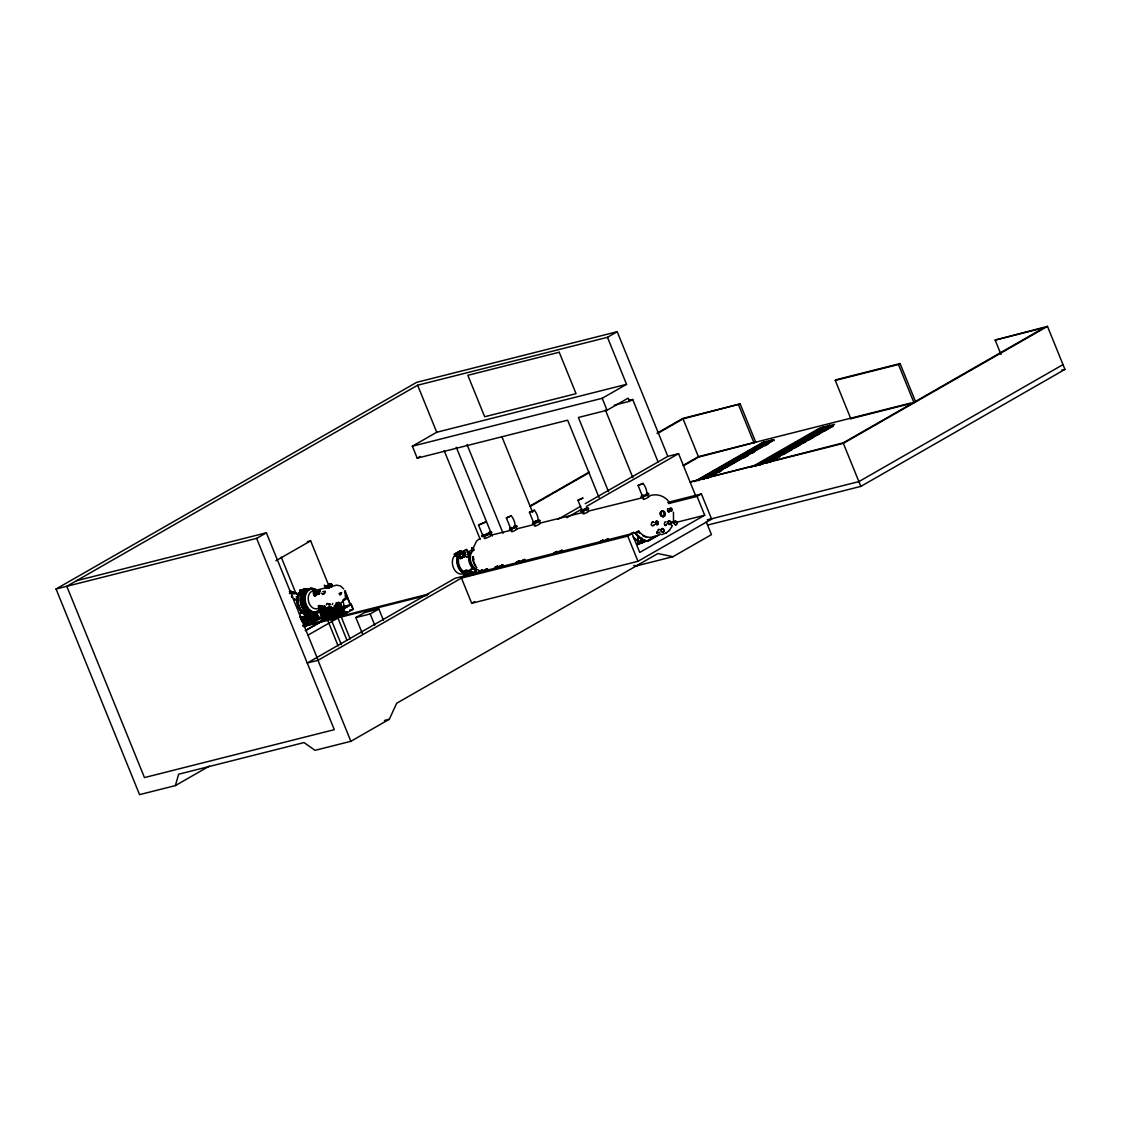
<?xml version="1.0" encoding="UTF-8"?>
<svg xmlns="http://www.w3.org/2000/svg" width="1121" height="1121" viewBox="0 0 1121 1121"><rect width="100%" height="100%" fill="white"/><g stroke="black" fill="none" stroke-linecap="round" stroke-linejoin="round"><path stroke-width="1.5" d="M319.611 593.233L319.177 594.326L319.149 592.911M319.485 591.384L318.981 592.603M319.863 591.159L319.947 590.08M479.087 572.761L479.157 571.374L482.254 569.888L483.74 571.682M479.97 572.537L480.026 571.15L482.254 569.888M484.076 571.528L484.146 570.141L487.257 568.655L488.728 570.449M484.959 571.304L485.029 569.916L487.257 568.655M497.766 566.063L494.655 567.534L494.585 568.922L497.766 566.063L499.237 567.843M502.754 564.816L499.644 566.301L499.588 567.688L502.754 564.816L504.24 566.609M516.333 563.541L516.403 562.153L519.499 560.682L520.985 562.462M517.215 563.331L517.271 561.943L519.499 560.682M521.321 562.308L521.391 560.92L524.502 559.449L525.973 561.229M522.204 562.097L522.274 560.71L524.502 559.449M556.829 551.448L553.718 552.933L553.648 554.32L556.829 551.448L558.3 553.242M561.817 550.215L558.706 551.686L558.65 553.087L561.817 550.215L563.303 551.994M600.954 542.62L601.024 541.233L603.252 539.958L600.141 541.443L601.024 541.233M605.957 541.373L606.013 539.986L608.241 538.725L605.13 540.21L606.013 539.986M660.535 534.03L647.798 541.261L640.96 538.963A24.55 17.6 76.1 0 1 635.635 534.03L635.691 532.643L638.802 531.172L640.287 532.951A20.29 14.545 76.1 0 0 655.21 535.936M647.798 541.261A24.55 17.6 76.1 0 1 636.518 533.82L636.574 532.433L638.802 531.172M464.206 556.562L464.36 555.371M464.598 555.484L464.697 556.577M464.851 554.292L465.019 553.101L464.725 554.545M465.145 554.25L465.243 552.639L464.402 553.774M345.324 597.045L345.296 592.897M660.9 515.926L660.381 512.171M660.227 512.858L660.185 513.964M673.511 521.924L673.455 512.199M308.373 621.791L308.639 619.254M310.671 619.409L310.405 621.945L313.291 620.305L309.746 619.633L313.291 620.305M313.404 619.24L313.67 616.69L312.745 616.928L312.479 619.465L313.404 619.24L310.783 618.33L313.67 616.69M319.051 593.121L319.177 591.972M319.821 592.098L319.947 590.949M664.403 513.712L663.842 516.277M297.219 597.913L295.944 599.567L294.248 598.95M464.262 555.596L464.416 554.433M464.528 555.638L464.556 553.298M476.145 573.574L474.94 570.771M669.363 510.503L669.195 511.498M669.419 510.938L669.055 511.779M671.381 509.859L670.708 509.13L671.311 509.999M664.515 514.217L663.534 511.793M341.19 592.687L341.218 592.547M319.303 592.673C320.774 585.891 317.397 594.691 319.401 593.654M464.528 555.077L464.598 555.862M464.472 554.545L464.893 553.41M659.891 532.097L656.78 533.4L658.405 529.532M641.058 542.018L637.513 544.035L638.199 537.576L639.502 536.931L633.813 532.405L630.703 533.89L633.813 532.405M645.192 540.897L637.807 543.951L638.199 537.576M641.744 537.982L641.338 543.082M645.64 540.897L641.632 543.012L641.73 539.411M664.333 513.46L664.389 513.628M322.526 617.391L323.142 614.406M324.726 611.463L323.493 617.419L322.358 612.809M326.87 614.322L324.53 612.15L325.496 612.164L324.249 618.133L323.296 618.105L325.665 616.76M333.287 611.898L332.671 614.883L333.624 614.911L334.871 608.955M337.015 611.814L334.675 609.642L335.627 609.656L334.394 615.625L333.427 615.597L336.174 614.056L333.427 614.911L335.039 614.518L333.526 615.373L334.268 615.625M656.85 532.531L657.102 531.55M459.974 557.053L460.759 558.51L462.413 557.697M463.127 556.254L462.679 557.319M664.445 522.792L664.473 524.684M339.271 593.71L340.224 592.813M666.701 523.871L666.449 524.782M339.383 593.682L339.775 594.719M471.843 548.645L472.628 548.393M472.249 548.337L472.964 549.598M473.749 549.977L472.768 548.239M332.755 603.448L332.306 604.597M695.959 496.491L678.569 453.641L667.822 456.359L617.209 331.718L416.62 382.345L56.05 589.001L139.55 794.635L175.366 785.597L178.645 774.219L304.015 742.578L315.057 750.341L350.873 741.303L389.309 719.262L396.68 703.259L657.873 553.55L673.006 556.675L711.457 534.633L706.272 521.882M319.163 591.328L319.835 589.744L319.863 590.473M319.415 591.075L319.765 590.207M319.107 594.018L319.345 593.205M464.626 553.802L465.103 552.737M464.865 556.324L464.248 557.067L464.318 556.058M654.356 524.544L654.398 524.572A1.99 1.752 -78.8 0 1 654.104 524.95M472.74 549.164L476.509 541.177L479.774 538.43M469.629 571.192L469.839 570.463M472.642 572.607L471.423 572.397M291.46 596.806L292.049 595.741L292.399 596.975M291.726 596.834L292.315 595.769L292.553 597.213M291.796 597.087L292.455 596.512M664.319 515.212L663.38 516.641M299.517 613.579L301.731 612.346L303.917 612.921M455.322 554.25L454.678 553.984M456.808 553.62L461.362 550.649L458.783 551.532M468.508 555.974L469.321 555.217M468.802 555.806L466.953 556.997L465.93 556.52M330.779 586.521L331.129 585.386L329.7 584.868L329.084 586.815M297.794 597.829L297.822 597.017L296.14 596.876M344.623 599.287L341.611 602.495M672.011 526.464L669.167 530.569M324.193 593.345L324.712 591.65M660.549 512.101L661.642 511.232M297.71 598.6L296.042 600.071L293.604 599.175M460.409 556.254L459.61 557.852L460.661 558.734L463.169 556.941M468.816 551.854L469.293 553.872A1.738 1.247 76.1 0 1 469.433 555.133A11.728 8.408 76.1 0 0 475.234 569.818A3.475 2.494 76.1 0 1 476.677 571.626M340.924 594.536L339.817 594.747M511.807 530.597C509.256 533.974 519.149 528.453 516.487 529.07M534.913 525.034C532.335 528.453 542.396 522.876 539.551 523.395M583.396 512.829C580.902 516.15 590.571 510.742 588.021 511.372M643.594 498.27C640.974 501.69 651.161 496.099 648.176 496.547M484.72 537.141C481.484 541.317 493.969 534.479 490.606 535.376M672.208 525.553L671.115 524.922M455.28 555.413L455.196 556.352L456.667 555.764M672.082 522.12L671.409 522.372A1.681 0.799 -88.1 0 0 671.017 523.535L670.989 524.516M471.479 568.879L471.1 569.79M315.772 595.573L316.416 593.485L314.539 594.186L314.511 595.769M344.525 591.454L350.369 604.695L345.324 591.131L344.651 591.454M344.329 606.097C342.998 607.54 344.806 602.776 342.522 601.655M349.948 604.808L350.747 604.485M475.08 573.406L475.458 573.181M661.614 534.717L666.477 532.769M666.112 533.078L669.489 530.289M663.688 516.277L662.385 516.823M303.511 590.164L305.444 590.263M483.599 534.409L482.184 536.09L491.306 532.433L489.302 532.125M510.041 527.865C506.804 531.312 522.764 523.409 513.908 526.141M511.12 527.599C516.893 529.715 515.646 521.279 511.302 515.828L506.342 517.818L510.531 528.229M510.335 528.58L509.41 529.574L512.549 528.65M510.924 528.425L510.195 529.224L511.064 529.098M533.134 522.26C529.658 525.174 542.97 519.878 538.837 519.962M534.213 521.994C539.986 524.096 538.711 515.66 534.381 510.223L529.434 512.213L533.624 522.624M533.414 522.961L532.503 523.955L537.534 522.386M534.016 522.82L533.288 523.605L535.628 523.031M538.725 521.657L539.509 521.111M581.603 510.139C578.366 513.572 594.312 505.683 585.47 508.416M587.04 508.514L582.093 510.503L577.946 500.288L582.85 498.102L577.946 500.288M587.922 509.004L585.751 510.237M641.787 495.44C638.297 498.369 651.623 493.072 647.49 493.142M642.851 495.174C648.639 497.29 647.363 488.854 643.034 483.403L638.087 485.407L642.277 495.804M642.067 496.155L641.142 497.149L646.186 495.58M642.669 496.014L641.941 496.799L644.281 496.225M647.363 494.851L648.148 494.305L647.223 494.179M454.944 553.802L454.215 554.236L459.078 551.462M454.58 554.306L456.85 553.326M461.306 550.775L456.359 553.844M466.925 554.503L469.279 553.984M326.814 610.665L326.043 611.113L326.141 616.746L326.912 616.284L326.814 610.665L324.445 612.01L326.912 616.284M327.878 611.295L327.108 611.758L331.956 614.686L332.727 614.238L327.878 611.295L327.963 616.928L332.727 614.238M336.959 608.157L334.576 609.502L337.043 613.776L336.959 608.157L336.188 608.605L336.286 614.238L334.633 611.379M340.364 606.223L337.996 607.568L342.844 610.497L340.364 606.223L339.593 606.671L342.073 610.945M342.858 611.73L338.108 614.42L338.01 608.787L342.858 611.73L342.087 612.178L338.402 609.95M617.209 331.718L607.47 337.309L417.629 385.218L66.798 586.297L144.469 777.582L334.31 729.659L256.625 538.374L56.05 589.001M599.09 497.64L567.646 420.193L417.208 458.153L412.36 446.2L436.728 432.244L626.555 384.321L607.47 337.309M256.625 538.374L266.378 532.797L317.719 659.232M417.208 458.153L420.235 456.429M275.892 560.78L310.643 540.854L328.761 585.484M412.36 446.2L602.201 398.291L626.555 384.321M608.535 491.699L578.394 417.474L607.05 410.244L628.166 398.137L629.456 401.332L632.706 399.468L658.069 461.95M342.998 599.707L347.356 597.213M334.058 605.943L340.125 602.453M343.166 600.716L347.72 598.11M304.45 626.933L327.248 613.874M344.778 605.915L343.082 606.615L344.862 606.111M343.152 606.811L343.965 606.349M313.726 625.49C317.551 623.598 312.409 626.821 314.539 625.028M350.312 604.527L349.57 605.186L351.195 604.303L353.227 609.278L307.939 635.187M305.192 630.605L321.755 621.118M342.816 609.053L351.195 604.303M305.991 630.408L324.053 620.053M342.255 609.67L351.279 604.499L339.145 607.554M325.426 619.451C324.796 621.749 333.287 616.004 334.689 615.345M323.563 619.423L325.174 619.03L321.054 621.398L327.332 619.815L334.773 615.555M530.177 505.907L589.142 472.109M657.172 433.112L682.871 418.385L740.182 403.924L755.722 442.178L698.579 457.13L683.46 465.79M335.571 616.942C357.151 606.475 345.114 615.499 331.101 618.694M530.415 506.342L589.352 472.558M657.354 433.589L683.039 418.862L740.182 403.924M362.349 633.519L355.875 617.587L364.535 612.612L378.856 608.997L383.396 620.151M355.875 617.587L370.196 613.958L378.856 608.997M557.95 519.331L580.706 506.286M585.246 503.679L667.822 456.359M632.09 533.624L455.042 578.31L307.238 663.015L317.986 660.311L461.46 578.072L627.76 536.104L632.09 533.624L639.741 552.443L704.703 515.212L697.066 496.393L668.508 503.595M566.806 517.706L581.911 509.046M586.437 506.454L678.569 453.641M683.292 465.313L698.411 456.639L910.63 403.084M835.271 380.439L898.467 364.493L913.993 402.747L850.797 418.708L835.271 380.439L836.897 379.515L900.079 363.568L915.619 401.822M461.46 578.072L471.689 603.28L474.701 601.557M694.263 481.666L762.532 442.529L773.728 439.712L774.135 440.707M898.467 364.493L900.079 363.568M697.612 480.236L764.326 441.996M698.271 480.082L764.998 441.842M697.612 480.727L765.839 441.618M698.271 480.559L766.498 441.45L767.759 442.122M707.071 475.921L710.111 474.183M732.854 461.151L737.408 458.545M748.015 452.464L751.042 450.726M707.729 475.752L710.77 474.015M713.797 472.277L718.351 469.671M721.378 467.933L725.932 465.327M728.958 463.59L731.999 461.852M736.539 459.246L741.093 456.639M744.134 454.902L748.674 452.295M702.489 479.017L769.216 440.777L769.581 441.674L766.54 443.412M703.147 478.849L769.875 440.609M702.489 479.494L771.388 440.217L772.635 440.889M703.526 479.256L720.214 469.685M723.241 467.947L726.282 466.21M729.309 464.472L733.863 461.866M736.889 460.128L739.93 458.391M742.957 456.653L747.511 454.047M750.538 452.309L753.578 450.572M758.118 447.966L761.159 446.228M764.186 444.491L767.226 442.753M705.768 478.205L708.92 476.425M719.416 470.386L728.51 465.173M745.185 455.616L749.739 453.01M760.472 446.887L763.513 445.149M706.552 478.008L773.728 439.712M706.538 478.485L771.752 441.114M707.421 478.261L722.597 469.573M725.623 467.835L771.122 441.758M718.225 472.628L721.251 470.89M744.008 457.858L748.548 455.252M751.588 453.515L754.615 451.777M765.237 445.696L768.263 443.958M175.366 785.597L209.375 766.105M697.066 496.393L701.396 493.899L711.625 519.107L637.989 561.299L471.689 603.28M751.336 467.261L819.619 428.124L834.542 424.355L767.787 462.623M756.171 465.341L823.641 426.947L755.358 466.084M756.213 465.86L824.481 426.737L825.504 427.465M758.385 464.823L825.14 426.569M764.844 461.263L767.871 459.526M770.912 457.788L775.466 455.182M778.492 453.445L781.533 451.707M786.087 449.101L789.114 447.349M792.155 445.612L808.844 436.055M811.884 434.317L820.978 429.091M773.266 456.709L781.519 452.197M784.546 450.46L791.482 446.27M794.509 444.533L798.208 442.627M801.235 440.889L805.789 438.283M808.83 436.545L813.384 433.925M816.41 432.188L819.451 430.45M759.576 465.019L828.517 425.714L760.234 464.851M762.602 463.758L829.372 425.504L831.46 426.456M763.261 463.604L830.03 425.335M767.521 461.558L802.426 441.562M805.453 439.824L817.601 432.86M820.628 431.123L823.669 429.385M768.193 461.404L771.22 459.652M774.261 457.914L818.26 432.706M821.287 430.954L824.327 429.217M769.034 461.179L787.25 450.754M790.277 449.003L794.831 446.396M797.872 444.659L825.182 429.007M766.666 462.749L830.395 426.232M767.549 462.539L831.278 426.008M769.23 462.048L833.169 426.022M769.581 462.455L772.621 460.717M777.175 458.097L780.202 456.359M783.243 454.622L792.337 449.409M795.237 447.769L799.932 445.051M802.818 443.412L805.999 441.576M809.04 439.838L813.58 437.232M816.62 435.494L819.647 433.757M824.061 431.249L828.615 428.628M830.269 427.661L833.309 425.924M850.797 418.708L852.422 417.769M1000.997 354.432L995.168 340.083L1047.476 326.365L1064.95 369.398L860.844 486.388L707.575 525.076M995.168 340.083L1044.057 327.752L843.202 442.865L690.088 482.03L843.356 443.341L1047.476 326.365M633.757 565.502L637.19 565.713L640.147 564.017M1063.002 364.619L858.896 481.61L707.309 519.864M300.596 618.666L305.935 615.639L301.647 618.61M300.862 619.451L308.878 614.911L301.031 619.857M303.188 619.731L316.809 612.949L306.285 619.409L303.188 619.731L316.809 612.949M302.852 620.291L312.703 614.826M319.667 611.856L322.764 611.52L319.667 611.856L326.449 608.002M314.076 615.737L316.514 614.784L315.407 615.415L316.57 617.139L317.509 616.914L316.332 615.177L315.407 615.415M322.61 611.127L330.737 606.517L322.694 611.52L327.038 619.058L332.278 616.074M316.332 615.177L314.889 616.004L317.509 616.914M321.251 613.187L322.456 612.893L325.482 618.119L322.638 618.82L321.251 613.187L326.589 610.174M325.118 611.379L329.126 609.109M330.233 608.731L327.85 610.076L331.494 612.276M329.812 609.348C317.383 617.237 357.445 594.186 332.825 609.011L337.183 616.55L345.184 612.01L340.826 604.485M305.206 623.78L307.771 623.15L306.103 620.698L304.758 621.02L305.206 623.78L306.93 622.8M309.802 621.174L311.021 620.474L310.097 620.712M306.033 623.528L303.076 625.21L303.833 625.462M329.966 609.74L338.178 605.13M332.741 608.619L340.882 604.009M303.371 625.798C309.536 624.495 299.657 627.508 305.43 624.621M313.852 617.307L316.458 618.217L318.182 617.237L315.618 617.867L315.169 615.121M309.396 623.64L306.285 619.367L303.637 620.025L304.506 625.336L306.019 624.481M317.383 617.979L314.511 619.619L314.777 617.082L317.383 617.979L316.458 618.217M303.525 626.191L305.599 625.028M315.015 619.899L316.528 619.03M335.263 608.871L340.588 605.858M311.021 623.248C313.922 623.192 305.669 626.471 307.883 624.509M315.169 620.291L317.243 619.128M307.49 625.21L321.209 618.133L316.781 619.465M322.638 618.82L330.639 614.294M327.192 617.153L331.76 614.56M324.88 619.759L329.154 618.049L327.248 619.619M332.783 616.312L335.613 615.611L332.601 610.385L331.396 610.693L332.783 616.312L340.77 611.786M337.337 614.644L341.891 612.052M333.245 617.699L331.045 618.231L333.806 617.377M341.793 612.851L342.508 612.935M343.558 612.402L338.668 614.098M335.011 617.251L339.285 615.541L337.379 617.111M344.245 612.725C351.223 610.3 337.239 614.995 344.413 613.117M459.176 551.714L454.425 554.166L457.004 553.298M456.709 553.368L460.997 550.986M473.735 548.87L468.228 551.994L468.704 554.012A1.738 1.247 76.1 0 1 468.844 555.287A11.728 8.408 76.1 0 0 474.645 569.958A3.475 2.494 76.1 0 1 476.089 571.766L476.817 573.588M469.11 575.507L471.661 574.05L470.75 571.808M472.235 574.597L475.066 572.985M473.3 574.47L475.85 573.013M637.807 543.951L641.66 541.765L640.806 538.823L641.941 541.611M637.513 544.035L640.245 543.125M637.457 544.694L646.046 541.247M647.742 540.378L653.361 537.183M646.915 541.485L659.652 534.255M300.96 612.837L300.4 613.79M329.434 604.709L327.991 603.659M322.792 591.58L325.3 591.229L324.53 593.682L322.68 594.368L321.531 593.275M459.035 551.742L460.171 551.224M487.705 533.834L490.395 531.971M514.217 527.977L516.375 526.478M537.295 522.358L540.308 520.817L539.131 520.662M583.803 509.312L582.093 510.503M645.948 495.552L648.947 494.011L647.784 493.857M344.623 591.37L345.324 591.131M474.659 569.818L474.687 569.93M473.51 574.513L473.819 574.498M459.456 551.238L460.675 550.761M456.429 553.844L455.21 554.306M512.353 528.846L517.215 526.436L516.052 526.281M534.913 521.377L537.001 520.536M535.334 521.433L538.528 520.424M667.78 508.64L668.522 508.808M459.035 553.676L462.427 553.101M661.572 511.148L662.889 511.386M663.128 516.627L660.956 515.87M658.419 529.588L658.798 529.392A1.738 1.359 -72.5 0 1 659.849 529.785M320.97 606.797C323.661 605.985 317.818 604.808 318.882 606.643M652.983 525.735L653.403 525.539A1.99 1.752 -78.8 0 0 653.795 525.301M485.631 534.675L482.03 535.698M483.319 535.516L491.138 532.027L489.779 531.844M484.174 536.118L490.718 532.867M585.134 508.78L586.998 508.317M584.111 510.896L581.799 511.47M467.807 556.562L466.28 556.605M466.168 570.337L464.935 570.925L465.635 571.682M629.329 400.323L632.706 399.468M614.294 405.157L629.456 401.332M76.536 580.706L266.378 532.797M307.364 541.681L310.643 540.854M769.581 441.674L768.922 442.333M828.881 426.611L829.372 425.504M766.133 442.725L769.328 441.912M1061.559 370.266L1064.95 369.398M667.794 502.39L701.396 493.899M301.017 617.096L306.033 615.835M309.382 614.981L312.731 614.14M316.066 613.299L321.096 612.024M676.033 522.442L704.703 515.212M349.682 610.174L353.227 609.278M708.234 519.962L711.625 519.107M341.611 613.173L346.305 611.996M343.25 612.977L346.389 612.192M302.978 625.756L428.6 594.046M303.301 626.555L427.227 595.279M637.19 565.713L673.006 556.675M384.433 720.495L389.309 719.262M490.466 535.348L510.868 530.303M515.968 529.042L534.661 524.418M539.762 523.157L583.971 512.213M587.376 511.372L643.482 497.5M648.583 496.239C656.205 492.82 665.496 495.846 669.741 503.035M313.123 590.949L336.72 585.148L340.644 586.031L343.713 589.001M327.808 607.246L330.737 606.517M472.544 572.425L476.075 571.556L472.081 573.826L471.24 571.78M479.157 571.374L480.026 571.15M484.146 570.141L485.029 569.916M494.655 567.534L495.538 567.324M499.644 566.301L500.526 566.091M516.403 562.153L517.271 561.943M521.391 560.92L522.274 560.71M553.718 552.933L554.601 552.709M558.706 551.686L559.589 551.476M635.691 532.643L636.574 532.433M339.985 605.999L340.181 609.348M468.13 574.933L471.661 574.05M635.635 534.03L636.518 533.82M306.033 618.189L306.958 617.965M302.74 621.37L301.815 621.595L304.422 622.505M318.84 618.288L321.04 617.741M318.294 618.596L319.905 618.203L316.697 613.453M319.009 618.68L321.209 618.133M344.273 612.5L346.473 611.954M318.392 619.058L319.135 619.31M327.038 619.058L322.049 620.291L320.046 612.178M337.183 616.55L332.18 617.783L330.191 609.67M304.506 625.336L311.764 623.5M321.068 621.146L323.114 620.207M307.336 624.817L309.69 624.677M641.927 542.718L642.809 542.494L636.84 539.972A24.55 17.6 76.1 0 1 633.183 536.931M328.915 605.032L330.527 604.177L326.87 603.504L326.365 604.878M341.681 592.645L341.232 593.64M325.552 585.919L327.262 587.362M638.129 485.589L643.034 483.403M529.476 512.409L534.381 510.223M506.384 518.014L511.302 515.828M587.6 508.556L588.777 508.696L580.902 511.54M478.541 525.203L486.262 521.769L478.485 524.908L482.619 535.095M514.749 526.141L515.45 526.043M323.563 593.738L322.358 593.584M320.158 607.106C327.01 606.139 315.015 604.233 319.065 607.036M324.417 605.774L324.852 607.316M324.249 605.971C322.358 606.811 329.084 611.085 326.715 607.596M324.67 606.069L325.384 607.694L327.108 608.171M654.061 522.4L652.814 522.092A2.06 1.864 -87.6 0 0 651.651 522.834L651.287 524.488M653.249 522.134L652.814 522.148A1.99 1.808 -87.6 0 0 651.693 522.862M652.983 525.679L652.128 525.651A1.583 1.415 -71.5 0 1 651.371 524.642M328.313 614.112L329.28 614.126L328.145 609.516M328.047 615.401L329.014 615.429L325.496 612.164M472.193 568.543L474.239 568.893M470.049 570.267L469.237 570.673L469.895 571.626M469.335 570.365L470.288 570.533M470.091 571.037L470.568 572.004M471.829 572.845L472.894 573.153L472.614 572.228M471.703 573.013L472.726 573.349L472.333 572.116M467.219 570.351L468.816 571.206M474.071 568.978L471.296 568.795L471.31 569.972M313.964 616.228L316.57 617.139M643.02 535.866L646.593 537.379M324.782 585.442L325.987 586.129M299.727 617.026L300.764 617.265L300.484 616.2M465.467 571.752L464.655 570.897L466.056 570.211L469.068 571.22M325.833 608.157L327.472 608.815L326.968 607.666M666.126 521.896L665.524 521.741A1.752 1.205 -85.6 0 0 664.669 522.414M471.226 572.509L472.333 573.055M471.1 572.677L472.165 573.251M473.356 548.575L471.759 547.875L472.782 549.682M473.216 548.73L471.591 548.071L472.137 549.178M338.43 608.745L340.854 610.216M672.082 522.05L672.586 522.918M663.17 511.484L664.01 512.563M325.566 585.793L327.332 587.292M325.679 586.031L326.421 586.577M328.019 587.824L324.361 585.498L326.87 587.993M325.763 587.516L326.687 588.189M326.225 608.479L324.473 606.965M470.54 571.864L471.479 572.579M470.26 572.102A2.284 1.822 -37.5 0 1 467.247 574.681A2.284 1.822 -37.5 0 1 466.911 571.374A2.284 1.822 -37.5 0 1 470.26 572.102L471.31 572.789M301.745 591.229L300.484 590.613L300.638 591.313M300.989 590.683L301.717 591.285M335.908 608.367L339.411 611.618L338.276 607.007M335.627 609.656L339.145 612.921M325.763 610.875L329.28 614.126M667.499 510.321L668.312 511.61M668.046 511.456L668.298 511.694A1.794 0.967 75.1 0 0 669.251 511.582M325.104 586.493L325.931 587.306M470.666 571.822L469.755 570.701M469.615 571.29L470.428 572.172M664.697 525.006L665.229 525.469A1.78 1.191 -80.4 0 0 666.196 525.132M471.871 549.066L472.74 549.822M637.919 531.382L639.404 533.176M523.619 559.659L525.09 561.453M501.872 565.04L503.357 566.834M496.883 566.273L498.355 568.067M300.12 591.412L300.708 592.126M326.968 586.956L327.85 588.021M324.586 585.751L325.16 586.745M466.49 549.682L456.401 554.923L456.878 556.941A1.738 1.247 76.1 0 1 457.018 558.202A11.728 8.408 76.1 0 0 462.819 572.887A3.475 2.494 76.1 0 1 464.262 574.695M469.391 570.463L470.021 571.458M330.695 606.979L332.433 609.992M329.462 609.179L331.115 612.024M324.501 613.888L326.141 616.746M843.356 443.341L860.844 486.388M762.532 442.529L762.939 443.538M738.557 404.849L754.097 443.117M683.039 418.862L698.579 457.13M602.201 398.291L607.05 410.244M605.368 409.936L632.889 477.714M627.76 536.104L637.989 561.299M501.816 436.545L532.615 512.367M467.023 444.547L503.063 533.288M456.275 447.251L492.315 536.006M417.629 385.218L436.728 432.244M444.182 450.614L480.222 539.383M478.457 569.888L479.368 572.144M370.196 613.958L374.722 625.126M351.125 604.541L353.073 609.32M335.88 603.028L337.169 606.209M340.42 614.883L350.186 638.942M337.841 617.797L346.964 640.245M330.289 617.391L341.359 644.659M327.066 618.694L338.136 645.962M281.217 557.123L296.196 594.018M317.986 660.311L350.873 741.303M660.213 514.287L660.423 515.001M332.489 610.3L333.624 614.911M329.252 608.661L330.036 611.856M324.53 585.302L324.754 586.157M465.201 553.48L464.136 556.38M464.977 552.597L464.893 553.606M320.017 609.894A11.841 8.492 76.1 0 1 305.416 601.809A11.841 8.492 76.1 0 1 316.01 589.8M319.527 610.02A11.841 8.492 76.1 0 1 304.912 601.935A11.841 8.492 76.1 0 1 315.505 589.926M319.737 610.595A12.527 8.982 76.1 0 1 310.839 611.982M308.611 610.314A12.527 8.982 76.1 0 1 304.618 594.284A12.527 8.982 76.1 0 1 315.491 589.352M319.191 610.146A11.883 8.52 76.1 0 1 306.047 606.377A11.883 8.52 76.1 0 1 308.527 589.8A11.883 8.52 76.1 0 0 304.436 602.047A11.883 8.52 76.1 0 0 312.941 612.318M317.313 611.646A11.883 8.52 76.1 0 1 315.197 612.374M319.233 610.721A12.527 8.982 76.1 0 1 312.731 612.991A11.883 8.52 76.1 0 1 310.377 612.949M310.335 612.094A12.527 8.982 76.1 0 1 303.749 595.854A12.527 8.982 76.1 0 1 314.987 589.478M310.321 611.562A11.883 8.52 76.1 0 1 306.299 591.398M318.882 610.805A12.513 8.982 76.1 0 1 312.381 613.075A11.883 8.52 76.1 0 1 310.027 613.033M309.985 612.192A12.513 8.982 76.1 0 1 303.16 597.451A12.513 8.982 76.1 0 1 312.241 588.665M304.492 593.626A11.883 8.52 76.1 0 0 307.785 610.09A11.883 8.52 76.1 0 1 305.795 591.524M311.82 588.777A12.513 8.982 76.1 0 0 302.74 597.563A12.513 8.982 76.1 0 0 309.494 612.304A12.513 8.982 76.1 0 1 302.74 597.563A12.513 8.982 76.1 0 1 311.75 588.791M313.922 612.697A11.883 8.52 76.1 0 1 311.666 612.641M307.28 610.202A11.883 8.52 76.1 0 1 305.374 591.622M307.168 590.15A11.883 8.52 76.1 0 1 309.27 589.408M316.052 612.584A12.513 8.968 76.1 0 1 302.502 602.481A12.513 8.968 76.1 0 1 311.316 588.903M319.401 608.801A12.513 8.968 76.1 0 1 317.944 611.029M313.572 612.781A11.883 8.52 76.1 0 1 311.316 612.725A11.883 8.52 76.1 0 0 313.502 612.795M308.92 589.492A11.883 8.52 76.1 0 0 302.502 599.385A11.883 8.52 76.1 0 0 308.962 611.898A11.883 8.52 76.1 0 1 302.502 599.385A11.883 8.52 76.1 0 1 308.85 589.52M317.593 611.113A12.513 8.968 76.1 0 1 302.544 604.163A12.513 8.968 76.1 0 1 310.965 588.987M313.151 612.879A11.883 8.52 76.1 0 1 302.39 602.552A11.883 8.52 76.1 0 1 308.499 589.604M317.089 611.239A12.513 8.968 76.1 0 1 302.039 604.289A12.513 8.968 76.1 0 1 310.475 589.114M312.717 612.991A11.883 8.52 76.1 0 1 302.334 604.163A11.883 8.52 76.1 0 1 305.963 590.445M308.121 612.094A11.883 8.52 76.1 0 1 304.085 591.944M314.777 612.907A12.513 8.968 76.1 0 1 301.619 604.387A12.513 8.968 76.1 0 1 307.658 589.156M307.771 612.192A11.883 8.52 76.1 0 1 301.311 601.234A11.883 8.52 76.1 0 1 305.543 590.557M314.412 612.991A12.513 8.968 76.1 0 1 301.269 604.471A12.513 8.968 76.1 0 1 307.308 589.254M307.336 612.262A11.841 8.492 76.1 0 1 300.904 601.346A11.841 8.492 76.1 0 1 305.122 590.697M309.088 613.229A11.841 8.492 76.1 0 1 300.624 602.986A11.841 8.492 76.1 0 1 304.618 590.823M306.72 590.094A11.841 8.492 76.1 0 1 308.962 590.15M309.088 613.019A11.616 8.337 76.1 0 1 300.778 602.972A11.616 8.337 76.1 0 1 304.702 591.019M309.004 613.635A11.616 8.337 76.1 0 1 298.48 603.532A11.616 8.337 76.1 0 1 304.45 590.865M311.54 614.098A12.906 9.248 76.1 0 1 297.569 603.687A12.906 9.248 76.1 0 1 306.664 589.674M308.807 615.009A12.906 9.248 76.1 0 1 296.869 602.131A12.906 9.248 76.1 0 1 306.215 589.786M313.053 612.598A12.906 9.248 76.1 0 1 311.092 614.21M306.341 613.691A11.616 8.337 76.1 0 1 298.41 605.116A11.616 8.337 76.1 0 1 300.19 593.149M301.955 591.706A11.616 8.337 76.1 0 1 304.015 590.977M289.877 593.387A12.906 9.248 76.1 0 1 297.079 593.57M289.428 593.499A12.906 9.248 76.1 0 1 296.631 593.682M291.25 591.776A14.643 10.509 76.1 0 1 294.052 592.827M290.633 591.93A14.643 10.509 76.1 0 1 293.436 592.981M293.38 592.392A15.358 11.014 76.1 0 0 290.451 591.285A15.358 11.014 76.1 0 1 293.296 592.406M289.835 591.44A15.358 11.014 76.1 0 1 292.763 592.533M289.316 591.566A15.358 11.014 76.1 0 1 292.245 592.673M292.413 593.85A11.616 8.337 76.1 0 1 294.613 593.906M318.308 608.255A9.122 6.544 76.1 0 1 308.429 600.884A9.122 6.544 76.1 0 1 314.861 590.991A2.312 2.13 3.7 0 1 317.789 593.626A2.312 2.13 3.7 0 1 313.894 594.466A2.312 2.13 3.7 0 1 315.015 590.935M329.434 588.035A2.312 1.836 -38.1 0 1 328.159 585.512A2.312 1.836 -38.1 0 1 331.368 584.167A2.312 1.836 -38.1 0 1 331.522 587.152M328.803 587.362A1.85 1.471 -38.1 0 1 328.901 585.106A1.85 1.471 -38.1 0 1 331.326 584.672A1.85 1.471 -38.1 0 1 331.241 586.928M329.336 587.908A2.312 1.836 -38.1 0 1 328.061 585.386A2.312 1.836 -38.1 0 1 331.256 584.041A2.312 1.836 -38.1 0 1 331.424 587.026M302.32 591.762A2.312 1.864 -47.8 0 1 303.791 588.917A2.312 1.864 -47.8 0 1 306.341 589.842M302.432 590.795A2.312 1.864 -47.8 0 1 306.453 589.94M302.838 591.678A1.85 1.499 -47.8 0 1 304.015 589.394A1.85 1.499 -47.8 0 1 306.061 590.136M300.764 592.042A2.312 0.813 44.5 0 1 299.755 589.884A2.312 0.813 44.5 0 1 302.025 591.005M338.486 602.089A2.312 2.13 3.6 0 1 336.748 603.49M337.519 602.58A1.85 1.71 3.6 0 1 336.664 602.972M300.75 616.256A2.312 0.813 44.5 0 1 299.797 617.293M467.821 552.078A1.738 1.247 76.1 0 1 467.079 551.154M464.851 574.555A3.475 2.494 76.1 0 0 463.407 572.747A11.728 8.408 76.1 0 1 457.606 558.062A1.738 1.247 76.1 0 0 457.466 556.801L456.99 554.783L466.63 549.304L467.667 551.014A1.738 1.247 76.1 0 0 468.41 551.938M477.308 569.706A10.355 7.427 76.1 0 1 469.909 560.766A10.355 7.427 76.1 0 1 473.398 550.117M463.505 571.892A10.355 7.427 76.1 0 1 458.797 556.184M466.07 572.495A10.355 7.427 76.1 0 1 459.386 556.044M460.591 554.194A10.355 7.427 76.1 0 1 465.958 552.317M475.921 568.823A10.355 7.427 76.1 0 1 470.302 559.281A10.355 7.427 76.1 0 1 473.987 549.977M463.814 573.392A10.355 7.427 76.1 0 1 453.949 568.837A10.355 7.427 76.1 0 1 454.523 555.694M476.873 567.646A11.644 8.351 76.1 0 1 472.544 556.955M475.654 565.629A12.261 8.786 76.1 0 1 472.964 556.647M473.58 559.771A11.644 8.351 76.1 0 1 473.272 556.773M473.665 559.715A12.261 8.786 76.1 0 1 473.342 556.548M667.471 509.523A1.681 0.925 71 0 1 668.046 508.654M490.017 532.195A5.227 0.715 -22.1 0 1 490.241 533.204A5.227 0.715 -22.1 0 1 483.389 535.964A5.227 0.715 -22.1 0 1 483.165 534.955M490.213 532.685A5.227 0.715 -22.1 0 1 488.308 534.745A5.227 0.715 -22.1 0 1 482.184 536.258M637.905 541.317A24.55 17.6 76.1 0 1 634.08 538.795M320.732 608.367L321.573 609.544L323.044 607.89L321.587 607.414L320.732 608.367M313.628 594.859L314.931 596.4L317.313 593.499A1.85 1.71 3.7 0 0 315.127 591.342A1.85 1.71 3.7 0 0 314.216 594.172A1.85 1.71 3.7 0 0 317.341 593.513L315.982 592.981L313.628 594.859M314.328 592.561L315.211 594.046L316.809 593.247L315.94 591.762L314.328 592.561M309.564 619.016L309.298 621.566L308.135 619.843L309.564 619.016M308.864 611.87L309.564 611.632L308.864 611.87M314.272 625.224L314.973 624.986L314.272 625.224M463.281 576.474L462.581 576.712L463.281 576.474M467.933 553.872L468.998 553.662L467.933 553.872M559.225 352.246L467.849 375.311L484.678 416.746L576.054 393.681L559.225 352.246M311.946 613.187A12.513 8.982 76.1 0 0 318.448 610.903A12.513 8.982 76.1 0 1 311.876 613.201M321.223 610.314A2.312 1.836 -38.2 0 0 323.857 607.344A2.312 1.836 -38.2 0 0 320.284 607.204A2.312 1.836 -38.2 0 0 321.223 610.314M321.335 609.908A1.85 1.471 -38.2 0 0 323.451 607.526A1.85 1.471 -38.2 0 0 320.578 607.414A1.85 1.471 -38.2 0 0 321.335 609.908M321.321 610.441A2.312 1.836 -38.2 0 0 323.955 607.484A2.312 1.836 -38.2 0 0 320.382 607.33A2.312 1.836 -38.2 0 0 321.321 610.441M460.227 556.394A1.611 1.485 3.3 0 0 463.015 556.226A1.611 1.485 3.3 0 0 461.446 554.096A1.836 1.681 3.3 0 0 460.03 556.703A1.836 1.681 3.3 0 0 463.197 556.52A1.836 1.681 3.3 0 0 461.418 554.082A1.611 1.485 3.3 0 0 460.227 556.394M459.666 556.829A2.284 2.102 3.3 0 0 463.618 556.591A2.284 2.102 3.3 0 0 461.39 553.564A2.284 2.102 3.3 0 0 459.666 556.829M460.213 556.478A1.611 1.485 3.3 0 0 463.015 556.31A1.611 1.485 3.3 0 0 461.432 554.18A1.611 1.485 3.3 0 0 460.213 556.478M467.597 574.218A1.611 1.289 -37.5 0 0 469.713 572.397A1.611 1.289 -37.5 0 0 467.345 571.878A1.611 1.289 -37.5 0 0 467.597 574.218M467.149 574.555A2.284 1.822 -37.5 0 0 470.161 571.976A2.284 1.822 -37.5 0 0 466.812 571.248A2.284 1.822 -37.5 0 0 467.149 574.555M467.331 574.162A1.836 1.457 -37.5 0 0 469.741 572.102A1.836 1.457 -37.5 0 0 467.051 571.514A1.836 1.457 -37.5 0 0 467.331 574.162M467.513 574.106A1.611 1.289 -37.5 0 0 469.629 572.285A1.611 1.289 -37.5 0 0 467.275 571.766A1.611 1.289 -37.5 0 0 467.513 574.106M655.617 522.218A1.794 1.289 76.1 0 0 657.256 524.684A1.794 1.289 76.1 0 0 657.831 521.868A1.794 1.289 76.1 0 0 655.617 522.218M655.659 522.246A1.738 1.247 76.1 0 0 657.242 524.628A1.738 1.247 76.1 0 0 657.803 521.91A1.738 1.247 76.1 0 0 655.659 522.246M661.25 529.644A1.864 1.331 76.1 0 0 662.931 532.195A1.864 1.331 76.1 0 0 663.534 529.28A1.864 1.331 76.1 0 0 661.25 529.644A1.794 1.289 76.1 0 0 662.917 532.125A1.794 1.289 76.1 0 0 663.492 529.322A1.794 1.289 76.1 0 0 661.292 529.673M661.236 512.605A2.817 2.018 76.1 0 0 663.8 516.487A2.817 2.018 76.1 0 0 664.711 512.073A2.817 2.018 76.1 0 0 661.236 512.605M669.741 508.906A1.71 1.219 76.1 0 0 671.297 511.26A1.71 1.219 76.1 0 0 671.843 508.584A1.71 1.219 76.1 0 0 669.741 508.906M668.004 521.91A1.864 1.331 76.1 0 0 669.685 524.46A1.864 1.331 76.1 0 0 670.274 521.559A1.864 1.331 76.1 0 0 668.004 521.91A1.794 1.289 76.1 0 0 669.671 524.39A1.794 1.289 76.1 0 0 670.246 521.587A1.794 1.289 76.1 0 0 668.046 521.938M674.197 522.274A1.864 1.331 76.1 0 0 675.893 524.824A1.864 1.331 76.1 0 0 676.481 521.924A1.864 1.331 76.1 0 0 674.197 522.274A1.794 1.289 76.1 0 0 675.879 524.768A1.794 1.289 76.1 0 0 676.453 521.966A1.794 1.289 76.1 0 0 674.253 522.302"/></g></svg>
